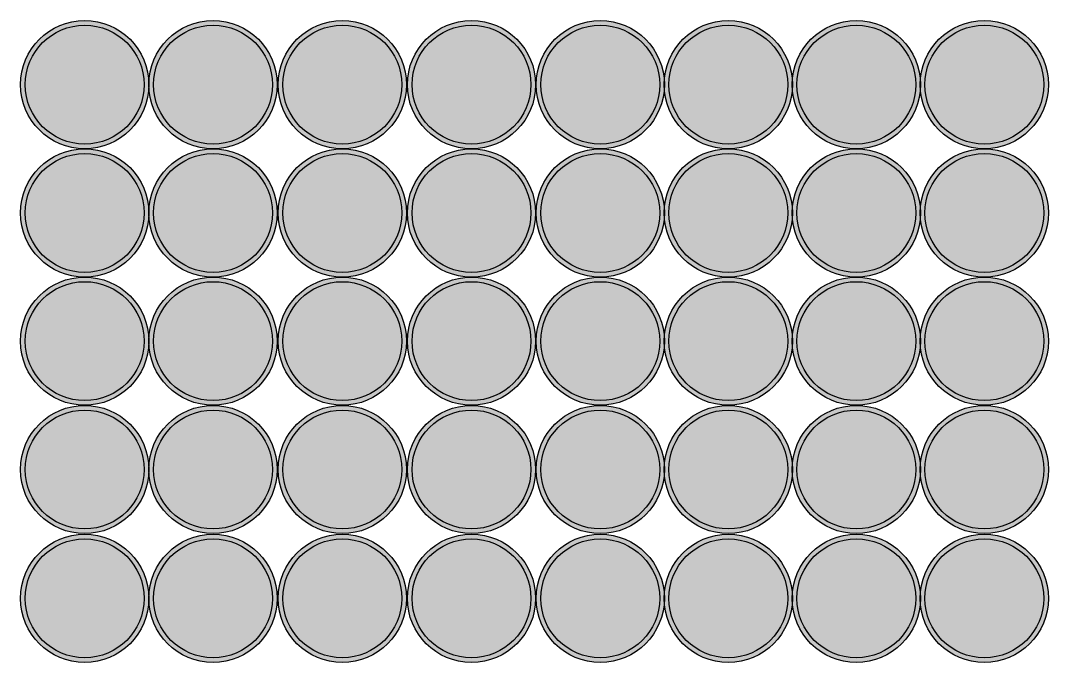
# Model space of a CAD drawing. Header units: inches. Extents: x 2620 to 4317, y 1826 to 2873.
# Drawn here: x 3358.92 to 3386.5, y 2264.46 to 2281.69 of the extents above; entities that cross this region are included whole.
import ezdxf

# ---------------------------------------------------------------- set-up
doc = ezdxf.new("R2010")
doc.units = ezdxf.units.IN
doc.header["$MEASUREMENT"] = 0

msp = doc.modelspace()

# ---------------------------------------------------------------- hatches: boundary and pattern name
h = msp.add_hatch(color=256)
h.dxf.hatch_style = 1
h.set_gradient(color1=(41, 49, 137), color2=(19, 103, 52), tint=1, name='INVCURVED')
h.paths.add_polyline_path([(3358.91862, 2279.96541, 1), (3362.35862, 2279.96541, 1)])
h.paths.add_polyline_path([(3362.23362, 2279.96541, -1), (3359.04362, 2279.96541, -1)], flags=16)
h = msp.add_hatch(color=256)
h.dxf.hatch_style = 1
h.set_gradient(color1=(41, 49, 137), color2=(19, 103, 52), tint=1, name='INVCURVED')
h.paths.add_polyline_path([(3362.36235, 2279.96541, 1), (3365.80235, 2279.96541, 1)])
h.paths.add_polyline_path([(3365.67735, 2279.96541, -1), (3362.48735, 2279.96541, -1)], flags=16)
h = msp.add_hatch(color=256)
h.dxf.hatch_style = 1
h.set_gradient(color1=(41, 49, 137), color2=(19, 103, 52), tint=1, name='INVCURVED')
h.paths.add_polyline_path([(3365.8309, 2279.96541, 1), (3369.2709, 2279.96541, 1)])
h.paths.add_polyline_path([(3369.1459, 2279.96541, -1), (3365.9559, 2279.96541, -1)], flags=16)
h = msp.add_hatch(color=256)
h.dxf.hatch_style = 1
h.set_gradient(color1=(41, 49, 137), color2=(19, 103, 52), tint=1, name='INVCURVED')
h.paths.add_polyline_path([(3369.29709, 2279.96541, 1), (3372.73709, 2279.96541, 1)])
h.paths.add_polyline_path([(3372.61209, 2279.96541, -1), (3369.42209, 2279.96541, -1)], flags=16)
h = msp.add_hatch(color=256)
h.dxf.hatch_style = 1
h.set_gradient(color1=(41, 49, 137), color2=(19, 103, 52), tint=1, name='INVCURVED')
h.paths.add_polyline_path([(3372.75103, 2279.96541, 1), (3376.19103, 2279.96541, 1)])
h.paths.add_polyline_path([(3376.06603, 2279.96541, -1), (3372.87603, 2279.96541, -1)], flags=16)
h = msp.add_hatch(color=256)
h.dxf.hatch_style = 1
h.set_gradient(color1=(41, 49, 137), color2=(19, 103, 52), tint=1, name='INVCURVED')
h.paths.add_polyline_path([(3376.1858, 2279.96541, 1), (3379.6258, 2279.96541, 1)])
h.paths.add_polyline_path([(3379.5008, 2279.96541, -1), (3376.3108, 2279.96541, -1)], flags=16)
h = msp.add_hatch(color=256)
h.dxf.hatch_style = 1
h.set_gradient(color1=(41, 49, 137), color2=(19, 103, 52), tint=1, name='INVCURVED')
h.paths.add_polyline_path([(3379.62057, 2279.96541, 1), (3383.06057, 2279.96541, 1)])
h.paths.add_polyline_path([(3382.93557, 2279.96541, -1), (3379.74557, 2279.96541, -1)], flags=16)
h = msp.add_hatch(color=256)
h.dxf.hatch_style = 1
h.set_gradient(color1=(41, 49, 137), color2=(19, 103, 52), tint=1, name='INVCURVED')
h.paths.add_polyline_path([(3383.05515, 2279.96541, 1), (3386.49515, 2279.96541, 1)])
h.paths.add_polyline_path([(3386.37015, 2279.96541, -1), (3383.18015, 2279.96541, -1)], flags=16)
h = msp.add_hatch(color=256)
h.dxf.hatch_style = 1
h.set_gradient(color1=(242, 103, 34), color2=(248, 153, 30), tint=1)
h.paths.add_polyline_path([(3362.23362, 2279.96541, 1), (3359.04362, 2279.96541, 1)])
h = msp.add_hatch(color=256)
h.dxf.hatch_style = 1
h.set_gradient(color1=(242, 103, 34), color2=(248, 153, 30), tint=1)
h.paths.add_polyline_path([(3365.67735, 2279.96541, 1), (3362.48735, 2279.96541, 1)])
h = msp.add_hatch(color=256)
h.dxf.hatch_style = 1
h.set_gradient(color1=(242, 103, 34), color2=(248, 153, 30), tint=1)
h.paths.add_polyline_path([(3369.1459, 2279.96541, 1), (3365.9559, 2279.96541, 1)])
h = msp.add_hatch(color=256)
h.dxf.hatch_style = 1
h.set_gradient(color1=(242, 103, 34), color2=(248, 153, 30), tint=1)
h.paths.add_polyline_path([(3372.61209, 2279.96541, 1), (3369.42209, 2279.96541, 1)])
h = msp.add_hatch(color=256)
h.dxf.hatch_style = 1
h.set_gradient(color1=(242, 103, 34), color2=(248, 153, 30), tint=1)
h.paths.add_polyline_path([(3376.06603, 2279.96541, 1), (3372.87603, 2279.96541, 1)])
h = msp.add_hatch(color=256)
h.dxf.hatch_style = 1
h.set_gradient(color1=(242, 103, 34), color2=(248, 153, 30), tint=1)
h.paths.add_polyline_path([(3379.5008, 2279.96541, 1), (3376.3108, 2279.96541, 1)])
h = msp.add_hatch(color=256)
h.dxf.hatch_style = 1
h.set_gradient(color1=(242, 103, 34), color2=(248, 153, 30), tint=1)
h.paths.add_polyline_path([(3382.93557, 2279.96541, 1), (3379.74557, 2279.96541, 1)])
h = msp.add_hatch(color=256)
h.dxf.hatch_style = 1
h.set_gradient(color1=(242, 103, 34), color2=(248, 153, 30), tint=1)
h.paths.add_polyline_path([(3386.37015, 2279.96541, 1), (3383.18015, 2279.96541, 1)])
h = msp.add_hatch(color=256)
h.dxf.hatch_style = 1
h.set_gradient(color1=(41, 49, 137), color2=(19, 103, 52), tint=1, name='INVCURVED')
h.paths.add_polyline_path([(3358.91862, 2276.52286, 1), (3362.35862, 2276.52286, 1)])
h.paths.add_polyline_path([(3362.23362, 2276.52286, -1), (3359.04362, 2276.52286, -1)], flags=16)
h = msp.add_hatch(color=256)
h.dxf.hatch_style = 1
h.set_gradient(color1=(242, 103, 34), color2=(248, 153, 30), tint=1)
h.paths.add_polyline_path([(3362.23362, 2276.52286, 1), (3359.04362, 2276.52286, 1)])
h = msp.add_hatch(color=256)
h.dxf.hatch_style = 1
h.set_gradient(color1=(41, 49, 137), color2=(19, 103, 52), tint=1, name='INVCURVED')
h.paths.add_polyline_path([(3362.36235, 2276.52286, 1), (3365.80235, 2276.52286, 1)])
h.paths.add_polyline_path([(3365.67735, 2276.52286, -1), (3362.48735, 2276.52286, -1)], flags=16)
h = msp.add_hatch(color=256)
h.dxf.hatch_style = 1
h.set_gradient(color1=(242, 103, 34), color2=(248, 153, 30), tint=1)
h.paths.add_polyline_path([(3365.67735, 2276.52286, 1), (3362.48735, 2276.52286, 1)])
h = msp.add_hatch(color=256)
h.dxf.hatch_style = 1
h.set_gradient(color1=(41, 49, 137), color2=(19, 103, 52), tint=1, name='INVCURVED')
h.paths.add_polyline_path([(3365.8309, 2276.52286, 1), (3369.2709, 2276.52286, 1)])
h.paths.add_polyline_path([(3369.1459, 2276.52286, -1), (3365.9559, 2276.52286, -1)], flags=16)
h = msp.add_hatch(color=256)
h.dxf.hatch_style = 1
h.set_gradient(color1=(242, 103, 34), color2=(248, 153, 30), tint=1)
h.paths.add_polyline_path([(3369.1459, 2276.52286, 1), (3365.9559, 2276.52286, 1)])
h = msp.add_hatch(color=256)
h.dxf.hatch_style = 1
h.set_gradient(color1=(41, 49, 137), color2=(19, 103, 52), tint=1, name='INVCURVED')
h.paths.add_polyline_path([(3369.29709, 2276.52286, 1), (3372.73709, 2276.52286, 1)])
h.paths.add_polyline_path([(3372.61209, 2276.52286, -1), (3369.42209, 2276.52286, -1)], flags=16)
h = msp.add_hatch(color=256)
h.dxf.hatch_style = 1
h.set_gradient(color1=(242, 103, 34), color2=(248, 153, 30), tint=1)
h.paths.add_polyline_path([(3372.61209, 2276.52286, 1), (3369.42209, 2276.52286, 1)])
h = msp.add_hatch(color=256)
h.dxf.hatch_style = 1
h.set_gradient(color1=(41, 49, 137), color2=(19, 103, 52), tint=1, name='INVCURVED')
h.paths.add_polyline_path([(3372.75103, 2276.52286, 1), (3376.19103, 2276.52286, 1)])
h.paths.add_polyline_path([(3376.06603, 2276.52286, -1), (3372.87603, 2276.52286, -1)], flags=16)
h = msp.add_hatch(color=256)
h.dxf.hatch_style = 1
h.set_gradient(color1=(242, 103, 34), color2=(248, 153, 30), tint=1)
h.paths.add_polyline_path([(3376.06603, 2276.52286, 1), (3372.87603, 2276.52286, 1)])
h = msp.add_hatch(color=256)
h.dxf.hatch_style = 1
h.set_gradient(color1=(41, 49, 137), color2=(19, 103, 52), tint=1, name='INVCURVED')
h.paths.add_polyline_path([(3376.1858, 2276.52286, 1), (3379.6258, 2276.52286, 1)])
h.paths.add_polyline_path([(3379.5008, 2276.52286, -1), (3376.3108, 2276.52286, -1)], flags=16)
h = msp.add_hatch(color=256)
h.dxf.hatch_style = 1
h.set_gradient(color1=(242, 103, 34), color2=(248, 153, 30), tint=1)
h.paths.add_polyline_path([(3379.5008, 2276.52286, 1), (3376.3108, 2276.52286, 1)])
h = msp.add_hatch(color=256)
h.dxf.hatch_style = 1
h.set_gradient(color1=(41, 49, 137), color2=(19, 103, 52), tint=1, name='INVCURVED')
h.paths.add_polyline_path([(3379.62057, 2276.52286, 1), (3383.06057, 2276.52286, 1)])
h.paths.add_polyline_path([(3382.93557, 2276.52286, -1), (3379.74557, 2276.52286, -1)], flags=16)
h = msp.add_hatch(color=256)
h.dxf.hatch_style = 1
h.set_gradient(color1=(242, 103, 34), color2=(248, 153, 30), tint=1)
h.paths.add_polyline_path([(3382.93557, 2276.52286, 1), (3379.74557, 2276.52286, 1)])
h = msp.add_hatch(color=256)
h.dxf.hatch_style = 1
h.set_gradient(color1=(41, 49, 137), color2=(19, 103, 52), tint=1, name='INVCURVED')
h.paths.add_polyline_path([(3383.05515, 2276.52286, 1), (3386.49515, 2276.52286, 1)])
h.paths.add_polyline_path([(3386.37015, 2276.52286, -1), (3383.18015, 2276.52286, -1)], flags=16)
h = msp.add_hatch(color=256)
h.dxf.hatch_style = 1
h.set_gradient(color1=(242, 103, 34), color2=(248, 153, 30), tint=1)
h.paths.add_polyline_path([(3386.37015, 2276.52286, 1), (3383.18015, 2276.52286, 1)])
h = msp.add_hatch(color=256)
h.dxf.hatch_style = 1
h.set_gradient(color1=(41, 49, 137), color2=(19, 103, 52), tint=1, name='INVCURVED')
h.paths.add_polyline_path([(3358.91862, 2273.08392, 1), (3362.35862, 2273.08392, 1)])
h.paths.add_polyline_path([(3362.23362, 2273.08392, -1), (3359.04362, 2273.08392, -1)], flags=16)
h = msp.add_hatch(color=256)
h.dxf.hatch_style = 1
h.set_gradient(color1=(41, 49, 137), color2=(19, 103, 52), tint=1, name='INVCURVED')
h.paths.add_polyline_path([(3362.36235, 2273.08392, 1), (3365.80235, 2273.08392, 1)])
h.paths.add_polyline_path([(3365.67735, 2273.08392, -1), (3362.48735, 2273.08392, -1)], flags=16)
h = msp.add_hatch(color=256)
h.dxf.hatch_style = 1
h.set_gradient(color1=(41, 49, 137), color2=(19, 103, 52), tint=1, name='INVCURVED')
h.paths.add_polyline_path([(3365.8309, 2273.08392, 1), (3369.2709, 2273.08392, 1)])
h.paths.add_polyline_path([(3369.1459, 2273.08392, -1), (3365.9559, 2273.08392, -1)], flags=16)
h = msp.add_hatch(color=256)
h.dxf.hatch_style = 1
h.set_gradient(color1=(41, 49, 137), color2=(19, 103, 52), tint=1, name='INVCURVED')
h.paths.add_polyline_path([(3369.29709, 2273.08392, 1), (3372.73709, 2273.08392, 1)])
h.paths.add_polyline_path([(3372.61209, 2273.08392, -1), (3369.42209, 2273.08392, -1)], flags=16)
h = msp.add_hatch(color=256)
h.dxf.hatch_style = 1
h.set_gradient(color1=(41, 49, 137), color2=(19, 103, 52), tint=1, name='INVCURVED')
h.paths.add_polyline_path([(3372.75103, 2273.08392, 1), (3376.19103, 2273.08392, 1)])
h.paths.add_polyline_path([(3376.06603, 2273.08392, -1), (3372.87603, 2273.08392, -1)], flags=16)
h = msp.add_hatch(color=256)
h.dxf.hatch_style = 1
h.set_gradient(color1=(41, 49, 137), color2=(19, 103, 52), tint=1, name='INVCURVED')
h.paths.add_polyline_path([(3376.1858, 2273.08392, 1), (3379.6258, 2273.08392, 1)])
h.paths.add_polyline_path([(3379.5008, 2273.08392, -1), (3376.3108, 2273.08392, -1)], flags=16)
h = msp.add_hatch(color=256)
h.dxf.hatch_style = 1
h.set_gradient(color1=(41, 49, 137), color2=(19, 103, 52), tint=1, name='INVCURVED')
h.paths.add_polyline_path([(3379.62057, 2273.08392, 1), (3383.06057, 2273.08392, 1)])
h.paths.add_polyline_path([(3382.93557, 2273.08392, -1), (3379.74557, 2273.08392, -1)], flags=16)
h = msp.add_hatch(color=256)
h.dxf.hatch_style = 1
h.set_gradient(color1=(41, 49, 137), color2=(19, 103, 52), tint=1, name='INVCURVED')
h.paths.add_polyline_path([(3383.05515, 2273.08392, 1), (3386.49515, 2273.08392, 1)])
h.paths.add_polyline_path([(3386.37015, 2273.08392, -1), (3383.18015, 2273.08392, -1)], flags=16)
h = msp.add_hatch(color=256)
h.dxf.hatch_style = 1
h.set_gradient(color1=(242, 103, 34), color2=(248, 153, 30), tint=1)
h.paths.add_polyline_path([(3362.23362, 2273.08392, 1), (3359.04362, 2273.08392, 1)])
h = msp.add_hatch(color=256)
h.dxf.hatch_style = 1
h.set_gradient(color1=(242, 103, 34), color2=(248, 153, 30), tint=1)
h.paths.add_polyline_path([(3365.67735, 2273.08392, 1), (3362.48735, 2273.08392, 1)])
h = msp.add_hatch(color=256)
h.dxf.hatch_style = 1
h.set_gradient(color1=(242, 103, 34), color2=(248, 153, 30), tint=1)
h.paths.add_polyline_path([(3369.1459, 2273.08392, 1), (3365.9559, 2273.08392, 1)])
h = msp.add_hatch(color=256)
h.dxf.hatch_style = 1
h.set_gradient(color1=(242, 103, 34), color2=(248, 153, 30), tint=1)
h.paths.add_polyline_path([(3372.61209, 2273.08392, 1), (3369.42209, 2273.08392, 1)])
h = msp.add_hatch(color=256)
h.dxf.hatch_style = 1
h.set_gradient(color1=(242, 103, 34), color2=(248, 153, 30), tint=1)
h.paths.add_polyline_path([(3376.06603, 2273.08392, 1), (3372.87603, 2273.08392, 1)])
h = msp.add_hatch(color=256)
h.dxf.hatch_style = 1
h.set_gradient(color1=(242, 103, 34), color2=(248, 153, 30), tint=1)
h.paths.add_polyline_path([(3379.5008, 2273.08392, 1), (3376.3108, 2273.08392, 1)])
h = msp.add_hatch(color=256)
h.dxf.hatch_style = 1
h.set_gradient(color1=(242, 103, 34), color2=(248, 153, 30), tint=1)
h.paths.add_polyline_path([(3382.93557, 2273.08392, 1), (3379.74557, 2273.08392, 1)])
h = msp.add_hatch(color=256)
h.dxf.hatch_style = 1
h.set_gradient(color1=(242, 103, 34), color2=(248, 153, 30), tint=1)
h.paths.add_polyline_path([(3386.37015, 2273.08392, 1), (3383.18015, 2273.08392, 1)])
h = msp.add_hatch(color=256)
h.dxf.hatch_style = 1
h.set_gradient(color1=(41, 49, 137), color2=(19, 103, 52), tint=1, name='INVCURVED')
h.paths.add_polyline_path([(3358.91862, 2269.64039, 1), (3362.35862, 2269.64039, 1)])
h.paths.add_polyline_path([(3362.23362, 2269.64039, -1), (3359.04362, 2269.64039, -1)], flags=16)
h = msp.add_hatch(color=256)
h.dxf.hatch_style = 1
h.set_gradient(color1=(242, 103, 34), color2=(248, 153, 30), tint=1)
h.paths.add_polyline_path([(3362.23362, 2269.64039, 1), (3359.04362, 2269.64039, 1)])
h = msp.add_hatch(color=256)
h.dxf.hatch_style = 1
h.set_gradient(color1=(41, 49, 137), color2=(19, 103, 52), tint=1, name='INVCURVED')
h.paths.add_polyline_path([(3362.36235, 2269.64039, 1), (3365.80235, 2269.64039, 1)])
h.paths.add_polyline_path([(3365.67735, 2269.64039, -1), (3362.48735, 2269.64039, -1)], flags=16)
h = msp.add_hatch(color=256)
h.dxf.hatch_style = 1
h.set_gradient(color1=(242, 103, 34), color2=(248, 153, 30), tint=1)
h.paths.add_polyline_path([(3365.67735, 2269.64039, 1), (3362.48735, 2269.64039, 1)])
h = msp.add_hatch(color=256)
h.dxf.hatch_style = 1
h.set_gradient(color1=(41, 49, 137), color2=(19, 103, 52), tint=1, name='INVCURVED')
h.paths.add_polyline_path([(3365.8309, 2269.64039, 1), (3369.2709, 2269.64039, 1)])
h.paths.add_polyline_path([(3369.1459, 2269.64039, -1), (3365.9559, 2269.64039, -1)], flags=16)
h = msp.add_hatch(color=256)
h.dxf.hatch_style = 1
h.set_gradient(color1=(242, 103, 34), color2=(248, 153, 30), tint=1)
h.paths.add_polyline_path([(3369.1459, 2269.64039, 1), (3365.9559, 2269.64039, 1)])
h = msp.add_hatch(color=256)
h.dxf.hatch_style = 1
h.set_gradient(color1=(41, 49, 137), color2=(19, 103, 52), tint=1, name='INVCURVED')
h.paths.add_polyline_path([(3369.29709, 2269.64039, 1), (3372.73709, 2269.64039, 1)])
h.paths.add_polyline_path([(3372.61209, 2269.64039, -1), (3369.42209, 2269.64039, -1)], flags=16)
h = msp.add_hatch(color=256)
h.dxf.hatch_style = 1
h.set_gradient(color1=(242, 103, 34), color2=(248, 153, 30), tint=1)
h.paths.add_polyline_path([(3372.61209, 2269.64039, 1), (3369.42209, 2269.64039, 1)])
h = msp.add_hatch(color=256)
h.dxf.hatch_style = 1
h.set_gradient(color1=(41, 49, 137), color2=(19, 103, 52), tint=1, name='INVCURVED')
h.paths.add_polyline_path([(3372.75103, 2269.64039, 1), (3376.19103, 2269.64039, 1)])
h.paths.add_polyline_path([(3376.06603, 2269.64039, -1), (3372.87603, 2269.64039, -1)], flags=16)
h = msp.add_hatch(color=256)
h.dxf.hatch_style = 1
h.set_gradient(color1=(242, 103, 34), color2=(248, 153, 30), tint=1)
h.paths.add_polyline_path([(3376.06603, 2269.64039, 1), (3372.87603, 2269.64039, 1)])
h = msp.add_hatch(color=256)
h.dxf.hatch_style = 1
h.set_gradient(color1=(41, 49, 137), color2=(19, 103, 52), tint=1, name='INVCURVED')
h.paths.add_polyline_path([(3376.1858, 2269.64039, 1), (3379.6258, 2269.64039, 1)])
h.paths.add_polyline_path([(3379.5008, 2269.64039, -1), (3376.3108, 2269.64039, -1)], flags=16)
h = msp.add_hatch(color=256)
h.dxf.hatch_style = 1
h.set_gradient(color1=(242, 103, 34), color2=(248, 153, 30), tint=1)
h.paths.add_polyline_path([(3379.5008, 2269.64039, 1), (3376.3108, 2269.64039, 1)])
h = msp.add_hatch(color=256)
h.dxf.hatch_style = 1
h.set_gradient(color1=(41, 49, 137), color2=(19, 103, 52), tint=1, name='INVCURVED')
h.paths.add_polyline_path([(3379.62057, 2269.64039, 1), (3383.06057, 2269.64039, 1)])
h.paths.add_polyline_path([(3382.93557, 2269.64039, -1), (3379.74557, 2269.64039, -1)], flags=16)
h = msp.add_hatch(color=256)
h.dxf.hatch_style = 1
h.set_gradient(color1=(242, 103, 34), color2=(248, 153, 30), tint=1)
h.paths.add_polyline_path([(3382.93557, 2269.64039, 1), (3379.74557, 2269.64039, 1)])
h = msp.add_hatch(color=256)
h.dxf.hatch_style = 1
h.set_gradient(color1=(41, 49, 137), color2=(19, 103, 52), tint=1, name='INVCURVED')
h.paths.add_polyline_path([(3383.05515, 2269.64039, 1), (3386.49515, 2269.64039, 1)])
h.paths.add_polyline_path([(3386.37015, 2269.64039, -1), (3383.18015, 2269.64039, -1)], flags=16)
h = msp.add_hatch(color=256)
h.dxf.hatch_style = 1
h.set_gradient(color1=(242, 103, 34), color2=(248, 153, 30), tint=1)
h.paths.add_polyline_path([(3386.37015, 2269.64039, 1), (3383.18015, 2269.64039, 1)])
h = msp.add_hatch(color=256)
h.dxf.hatch_style = 1
h.set_gradient(color1=(41, 49, 137), color2=(19, 103, 52), tint=1, name='INVCURVED')
h.paths.add_polyline_path([(3358.91862, 2266.18303, 1), (3362.35862, 2266.18303, 1)])
h.paths.add_polyline_path([(3362.23362, 2266.18303, -1), (3359.04362, 2266.18303, -1)], flags=16)
h = msp.add_hatch(color=256)
h.dxf.hatch_style = 1
h.set_gradient(color1=(41, 49, 137), color2=(19, 103, 52), tint=1, name='INVCURVED')
h.paths.add_polyline_path([(3362.36235, 2266.18303, 1), (3365.80235, 2266.18303, 1)])
h.paths.add_polyline_path([(3365.67735, 2266.18303, -1), (3362.48735, 2266.18303, -1)], flags=16)
h = msp.add_hatch(color=256)
h.dxf.hatch_style = 1
h.set_gradient(color1=(41, 49, 137), color2=(19, 103, 52), tint=1, name='INVCURVED')
h.paths.add_polyline_path([(3365.8309, 2266.18303, 1), (3369.2709, 2266.18303, 1)])
h.paths.add_polyline_path([(3369.1459, 2266.18303, -1), (3365.9559, 2266.18303, -1)], flags=16)
h = msp.add_hatch(color=256)
h.dxf.hatch_style = 1
h.set_gradient(color1=(41, 49, 137), color2=(19, 103, 52), tint=1, name='INVCURVED')
h.paths.add_polyline_path([(3369.29709, 2266.18303, 1), (3372.73709, 2266.18303, 1)])
h.paths.add_polyline_path([(3372.61209, 2266.18303, -1), (3369.42209, 2266.18303, -1)], flags=16)
h = msp.add_hatch(color=256)
h.dxf.hatch_style = 1
h.set_gradient(color1=(41, 49, 137), color2=(19, 103, 52), tint=1, name='INVCURVED')
h.paths.add_polyline_path([(3372.75103, 2266.18303, 1), (3376.19103, 2266.18303, 1)])
h.paths.add_polyline_path([(3376.06603, 2266.18303, -1), (3372.87603, 2266.18303, -1)], flags=16)
h = msp.add_hatch(color=256)
h.dxf.hatch_style = 1
h.set_gradient(color1=(41, 49, 137), color2=(19, 103, 52), tint=1, name='INVCURVED')
h.paths.add_polyline_path([(3376.1858, 2266.18303, 1), (3379.6258, 2266.18303, 1)])
h.paths.add_polyline_path([(3379.5008, 2266.18303, -1), (3376.3108, 2266.18303, -1)], flags=16)
h = msp.add_hatch(color=256)
h.dxf.hatch_style = 1
h.set_gradient(color1=(41, 49, 137), color2=(19, 103, 52), tint=1, name='INVCURVED')
h.paths.add_polyline_path([(3379.62057, 2266.18303, 1), (3383.06057, 2266.18303, 1)])
h.paths.add_polyline_path([(3382.93557, 2266.18303, -1), (3379.74557, 2266.18303, -1)], flags=16)
h = msp.add_hatch(color=256)
h.dxf.hatch_style = 1
h.set_gradient(color1=(41, 49, 137), color2=(19, 103, 52), tint=1, name='INVCURVED')
h.paths.add_polyline_path([(3383.05515, 2266.18303, 1), (3386.49515, 2266.18303, 1)])
h.paths.add_polyline_path([(3386.37015, 2266.18303, -1), (3383.18015, 2266.18303, -1)], flags=16)
h = msp.add_hatch(color=256)
h.dxf.hatch_style = 1
h.set_gradient(color1=(242, 103, 34), color2=(248, 153, 30), tint=1)
h.paths.add_polyline_path([(3362.23362, 2266.18303, 1), (3359.04362, 2266.18303, 1)])
h = msp.add_hatch(color=256)
h.dxf.hatch_style = 1
h.set_gradient(color1=(242, 103, 34), color2=(248, 153, 30), tint=1)
h.paths.add_polyline_path([(3365.67735, 2266.18303, 1), (3362.48735, 2266.18303, 1)])
h = msp.add_hatch(color=256)
h.dxf.hatch_style = 1
h.set_gradient(color1=(242, 103, 34), color2=(248, 153, 30), tint=1)
h.paths.add_polyline_path([(3369.1459, 2266.18303, 1), (3365.9559, 2266.18303, 1)])
h = msp.add_hatch(color=256)
h.dxf.hatch_style = 1
h.set_gradient(color1=(242, 103, 34), color2=(248, 153, 30), tint=1)
h.paths.add_polyline_path([(3372.61209, 2266.18303, 1), (3369.42209, 2266.18303, 1)])
h = msp.add_hatch(color=256)
h.dxf.hatch_style = 1
h.set_gradient(color1=(242, 103, 34), color2=(248, 153, 30), tint=1)
h.paths.add_polyline_path([(3376.06603, 2266.18303, 1), (3372.87603, 2266.18303, 1)])
h = msp.add_hatch(color=256)
h.dxf.hatch_style = 1
h.set_gradient(color1=(242, 103, 34), color2=(248, 153, 30), tint=1)
h.paths.add_polyline_path([(3379.5008, 2266.18303, 1), (3376.3108, 2266.18303, 1)])
h = msp.add_hatch(color=256)
h.dxf.hatch_style = 1
h.set_gradient(color1=(242, 103, 34), color2=(248, 153, 30), tint=1)
h.paths.add_polyline_path([(3382.93557, 2266.18303, 1), (3379.74557, 2266.18303, 1)])
h = msp.add_hatch(color=256)
h.dxf.hatch_style = 1
h.set_gradient(color1=(242, 103, 34), color2=(248, 153, 30), tint=1)
h.paths.add_polyline_path([(3386.37015, 2266.18303, 1), (3383.18015, 2266.18303, 1)])

# ---------------------------------------------------------------- linework, layer by layer
for centre, radius in [((3360.63862, 2279.96541), 1.72), ((3364.08235, 2279.96541), 1.72), ((3367.5509, 2279.96541), 1.72), ((3371.01709, 2279.96541), 1.72), ((3374.47103, 2279.96541), 1.72), ((3377.9058, 2279.96541), 1.72), ((3381.34057, 2279.96541), 1.72), ((3384.77515, 2279.96541), 1.72), ((3360.63862, 2279.96541), 1.595), ((3364.08235, 2279.96541), 1.595), ((3367.5509, 2279.96541), 1.595), ((3371.01709, 2279.96541), 1.595), ((3374.47103, 2279.96541), 1.595), ((3377.9058, 2279.96541), 1.595), ((3381.34057, 2279.96541), 1.595), ((3384.77515, 2279.96541), 1.595), ((3360.63862, 2276.52286), 1.72), ((3360.63862, 2276.52286), 1.595), ((3364.08235, 2276.52286), 1.72), ((3364.08235, 2276.52286), 1.595), ((3367.5509, 2276.52286), 1.72), ((3367.5509, 2276.52286), 1.595), ((3371.01709, 2276.52286), 1.72), ((3371.01709, 2276.52286), 1.595), ((3374.47103, 2276.52286), 1.72), ((3374.47103, 2276.52286), 1.595), ((3377.9058, 2276.52286), 1.72), ((3377.9058, 2276.52286), 1.595), ((3381.34057, 2276.52286), 1.72), ((3381.34057, 2276.52286), 1.595), ((3384.77515, 2276.52286), 1.72), ((3384.77515, 2276.52286), 1.595), ((3360.63862, 2273.08392), 1.72), ((3364.08235, 2273.08392), 1.72), ((3367.5509, 2273.08392), 1.72), ((3371.01709, 2273.08392), 1.72), ((3374.47103, 2273.08392), 1.72), ((3377.9058, 2273.08392), 1.72), ((3381.34057, 2273.08392), 1.72), ((3384.77515, 2273.08392), 1.72), ((3360.63862, 2273.08392), 1.595), ((3364.08235, 2273.08392), 1.595), ((3367.5509, 2273.08392), 1.595), ((3371.01709, 2273.08392), 1.595), ((3374.47103, 2273.08392), 1.595), ((3377.9058, 2273.08392), 1.595), ((3381.34057, 2273.08392), 1.595), ((3384.77515, 2273.08392), 1.595), ((3360.63862, 2269.64039), 1.72), ((3360.63862, 2269.64039), 1.595), ((3364.08235, 2269.64039), 1.72), ((3364.08235, 2269.64039), 1.595), ((3367.5509, 2269.64039), 1.72), ((3367.5509, 2269.64039), 1.595), ((3371.01709, 2269.64039), 1.72), ((3371.01709, 2269.64039), 1.595), ((3374.47103, 2269.64039), 1.72), ((3374.47103, 2269.64039), 1.595), ((3377.9058, 2269.64039), 1.72), ((3377.9058, 2269.64039), 1.595), ((3381.34057, 2269.64039), 1.72), ((3381.34057, 2269.64039), 1.595), ((3384.77515, 2269.64039), 1.72), ((3384.77515, 2269.64039), 1.595), ((3360.63862, 2266.18303), 1.72), ((3364.08235, 2266.18303), 1.72), ((3367.5509, 2266.18303), 1.72), ((3371.01709, 2266.18303), 1.72), ((3374.47103, 2266.18303), 1.72), ((3377.9058, 2266.18303), 1.72), ((3381.34057, 2266.18303), 1.72), ((3384.77515, 2266.18303), 1.72), ((3360.63862, 2266.18303), 1.595), ((3364.08235, 2266.18303), 1.595), ((3367.5509, 2266.18303), 1.595), ((3371.01709, 2266.18303), 1.595), ((3374.47103, 2266.18303), 1.595), ((3377.9058, 2266.18303), 1.595), ((3381.34057, 2266.18303), 1.595), ((3384.77515, 2266.18303), 1.595)]:
    msp.add_circle(centre, radius)

doc.saveas('drawing.dxf')
